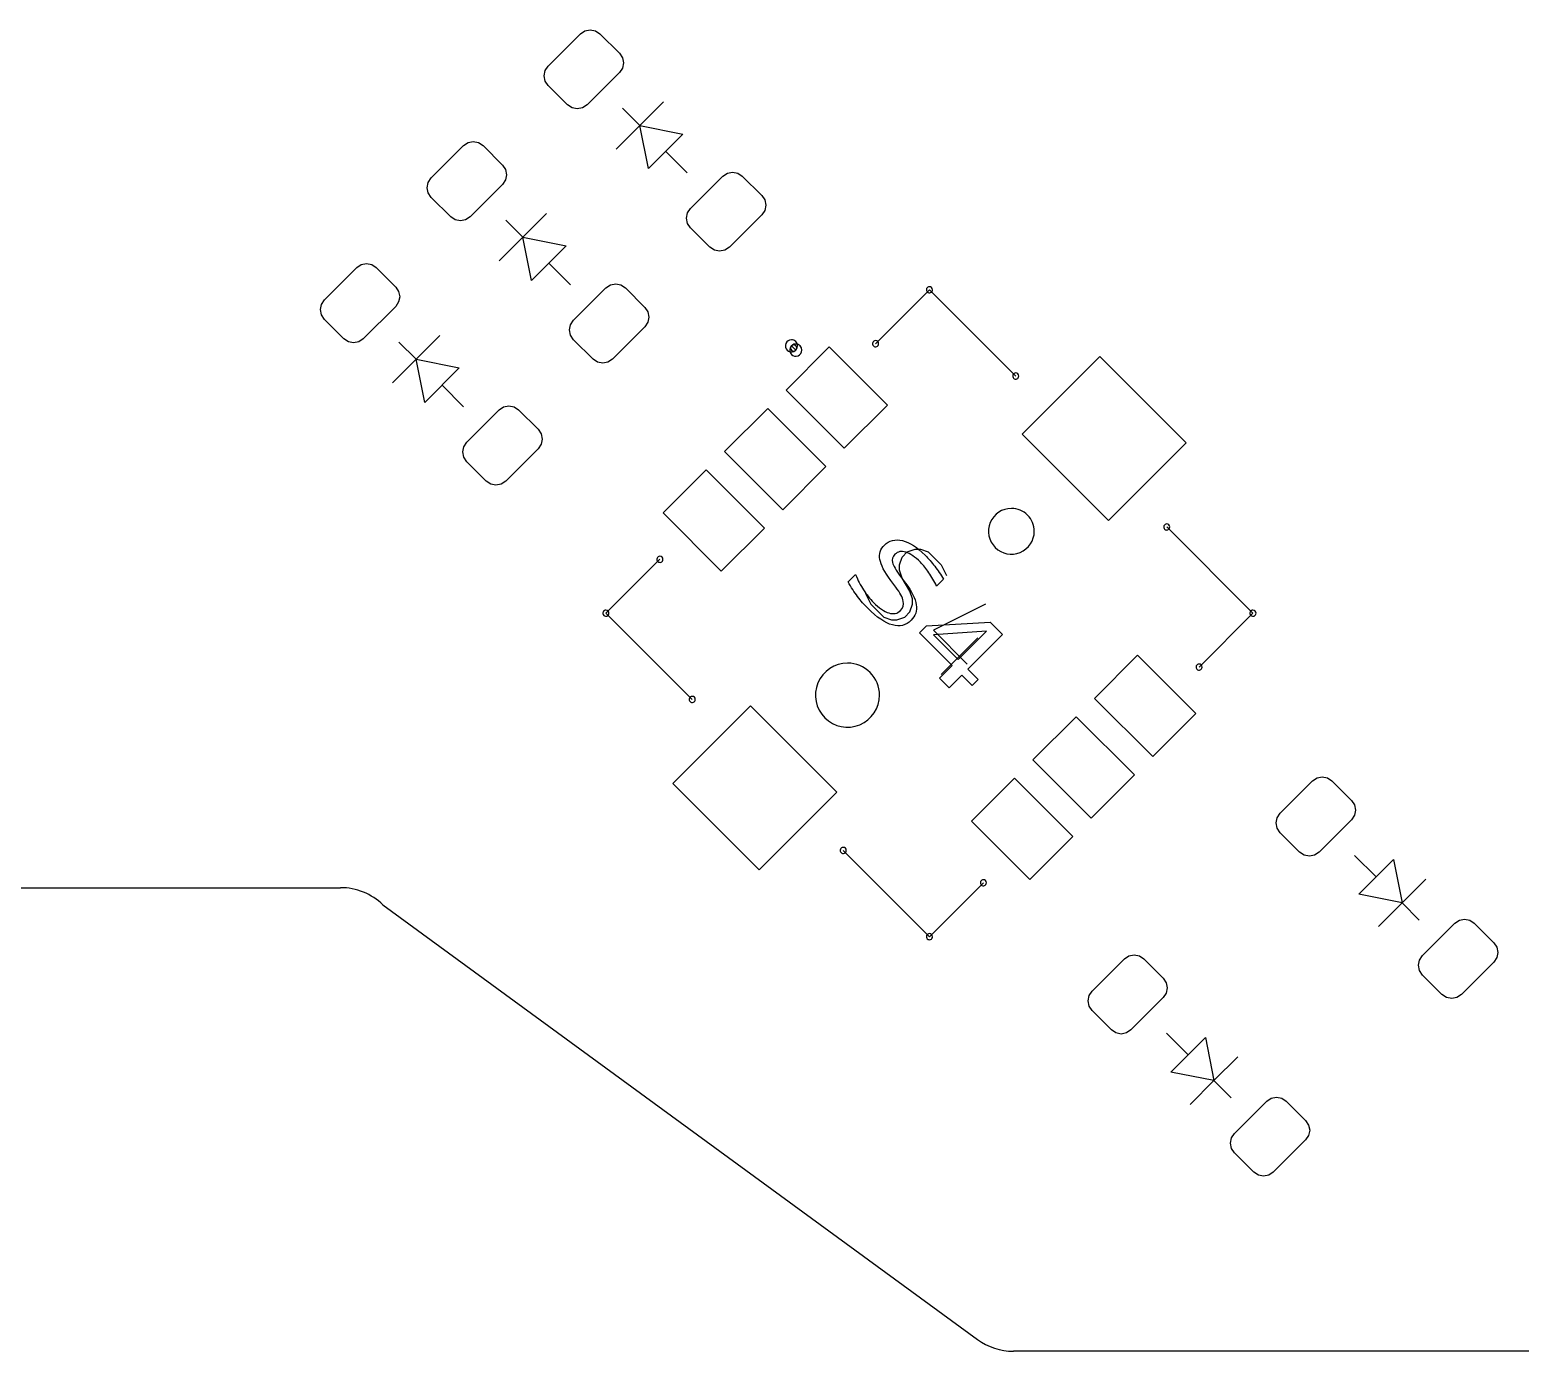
# Model space of a CAD drawing. Header units: millimetres. Extents: x 10 to 287, y 10 to 200.
# Drawn here: x 92 to 116.43, y 109.81 to 131.47 of the extents above; entities that cross this region are included whole.
import ezdxf

# ---------------------------------------------------------------- set-up
doc = ezdxf.new("R2010")
doc.units = ezdxf.units.MM
doc.layers.get('0').update_dxf_attribs({"linetype": 'CONTINUOUS'})

msp = doc.modelspace()

# ---------------------------------------------------------------- linework, layer by layer
at = {"color": 7}
for points in [[(101.0302, 131.4073), (101.1032, 131.4561), (101.1893, 131.4732), (101.2754, 131.4561), (101.3484, 131.4073), (101.6666, 131.0891), (101.7154, 131.0161), (101.7325, 130.93), (101.7154, 130.8439), (101.6666, 130.7709), (101.1363, 130.2406), (101.0633, 130.1918), (100.9772, 130.1747), (100.8911, 130.1918), (100.8181, 130.2406), (100.4999, 130.5588), (100.4511, 130.6318), (100.434, 130.7179), (100.4511, 130.804), (100.4999, 130.877)], [(101.0302, 131.4073), (101.1032, 131.4561), (101.1893, 131.4732), (101.2754, 131.4561), (101.3484, 131.4073), (101.6666, 131.0891), (101.7154, 131.0161), (101.7325, 130.93), (101.7154, 130.8439), (101.6666, 130.7709), (101.1363, 130.2406), (101.0633, 130.1918), (100.9772, 130.1747), (100.8911, 130.1918), (100.8181, 130.2406), (100.4999, 130.5588), (100.4511, 130.6318), (100.434, 130.7179), (100.4511, 130.804), (100.4999, 130.877)], [(101.0302, 131.4073), (101.1032, 131.4561), (101.1893, 131.4732), (101.2754, 131.4561), (101.3484, 131.4073), (101.6666, 131.0891), (101.7154, 131.0161), (101.7325, 130.93), (101.7154, 130.8439), (101.6666, 130.7709), (101.1363, 130.2406), (101.0633, 130.1918), (100.9772, 130.1747), (100.8911, 130.1918), (100.8181, 130.2406), (100.4999, 130.5588), (100.4511, 130.6318), (100.434, 130.7179), (100.4511, 130.804), (100.4999, 130.877)], [(99.1135, 129.574), (99.1865, 129.6228), (99.2726, 129.6399), (99.3587, 129.6228), (99.4317, 129.574), (99.7499, 129.2558), (99.7987, 129.1828), (99.8158, 129.0967), (99.7987, 129.0106), (99.7499, 128.9376), (99.2196, 128.4073), (99.1466, 128.3585), (99.0605, 128.3414), (98.9744, 128.3585), (98.9014, 128.4073), (98.5832, 128.7255), (98.5344, 128.7985), (98.5173, 128.8846), (98.5344, 128.9707), (98.5832, 129.0437)], [(99.1135, 129.574), (99.1865, 129.6228), (99.2726, 129.6399), (99.3587, 129.6228), (99.4317, 129.574), (99.7499, 129.2558), (99.7987, 129.1828), (99.8158, 129.0967), (99.7987, 129.0106), (99.7499, 128.9376), (99.2196, 128.4073), (99.1466, 128.3585), (99.0605, 128.3414), (98.9744, 128.3585), (98.9014, 128.4073), (98.5832, 128.7255), (98.5344, 128.7985), (98.5173, 128.8846), (98.5344, 128.9707), (98.5832, 129.0437)], [(99.1135, 129.574), (99.1865, 129.6228), (99.2726, 129.6399), (99.3587, 129.6228), (99.4317, 129.574), (99.7499, 129.2558), (99.7987, 129.1828), (99.8158, 129.0967), (99.7987, 129.0106), (99.7499, 128.9376), (99.2196, 128.4073), (99.1466, 128.3585), (99.0605, 128.3414), (98.9744, 128.3585), (98.9014, 128.4073), (98.5832, 128.7255), (98.5344, 128.7985), (98.5173, 128.8846), (98.5344, 128.9707), (98.5832, 129.0437)], [(103.3637, 129.0738), (103.4367, 129.1226), (103.5228, 129.1397), (103.6089, 129.1226), (103.6819, 129.0738), (104.0001, 128.7556), (104.0489, 128.6826), (104.066, 128.5965), (104.0489, 128.5104), (104.0001, 128.4374), (103.4698, 127.9071), (103.3968, 127.8583), (103.3107, 127.8412), (103.2246, 127.8583), (103.1516, 127.9071), (102.8334, 128.2253), (102.7846, 128.2983), (102.7675, 128.3844), (102.7846, 128.4705), (102.8334, 128.5435)], [(103.3637, 129.0738), (103.4367, 129.1226), (103.5228, 129.1397), (103.6089, 129.1226), (103.6819, 129.0738), (104.0001, 128.7556), (104.0489, 128.6826), (104.066, 128.5965), (104.0489, 128.5104), (104.0001, 128.4374), (103.4698, 127.9071), (103.3968, 127.8583), (103.3107, 127.8412), (103.2246, 127.8583), (103.1516, 127.9071), (102.8334, 128.2253), (102.7846, 128.2983), (102.7675, 128.3844), (102.7846, 128.4705), (102.8334, 128.5435)], [(103.3637, 129.0738), (103.4367, 129.1226), (103.5228, 129.1397), (103.6089, 129.1226), (103.6819, 129.0738), (104.0001, 128.7556), (104.0489, 128.6826), (104.066, 128.5965), (104.0489, 128.5104), (104.0001, 128.4374), (103.4698, 127.9071), (103.3968, 127.8583), (103.3107, 127.8412), (103.2246, 127.8583), (103.1516, 127.9071), (102.8334, 128.2253), (102.7846, 128.2983), (102.7675, 128.3844), (102.7846, 128.4705), (102.8334, 128.5435)], [(97.3635, 127.574), (97.4365, 127.6228), (97.5226, 127.6399), (97.6087, 127.6228), (97.6817, 127.574), (97.9999, 127.2558), (98.0487, 127.1828), (98.0658, 127.0967), (98.0487, 127.0106), (97.9999, 126.9376), (97.4696, 126.4073), (97.3966, 126.3585), (97.3105, 126.3414), (97.2244, 126.3585), (97.1514, 126.4073), (96.8332, 126.7255), (96.7844, 126.7985), (96.7673, 126.8846), (96.7844, 126.9707), (96.8332, 127.0437)], [(97.3635, 127.574), (97.4365, 127.6228), (97.5226, 127.6399), (97.6087, 127.6228), (97.6817, 127.574), (97.9999, 127.2558), (98.0487, 127.1828), (98.0658, 127.0967), (98.0487, 127.0106), (97.9999, 126.9376), (97.4696, 126.4073), (97.3966, 126.3585), (97.3105, 126.3414), (97.2244, 126.3585), (97.1514, 126.4073), (96.8332, 126.7255), (96.7844, 126.7985), (96.7673, 126.8846), (96.7844, 126.9707), (96.8332, 127.0437)], [(97.3635, 127.574), (97.4365, 127.6228), (97.5226, 127.6399), (97.6087, 127.6228), (97.6817, 127.574), (97.9999, 127.2558), (98.0487, 127.1828), (98.0658, 127.0967), (98.0487, 127.0106), (97.9999, 126.9376), (97.4696, 126.4073), (97.3966, 126.3585), (97.3105, 126.3414), (97.2244, 126.3585), (97.1514, 126.4073), (96.8332, 126.7255), (96.7844, 126.7985), (96.7673, 126.8846), (96.7844, 126.9707), (96.8332, 127.0437)], [(101.447, 127.2406), (101.52, 127.2893), (101.6061, 127.3065), (101.6922, 127.2893), (101.7652, 127.2406), (102.0834, 126.9224), (102.1321, 126.8494), (102.1493, 126.7633), (102.1321, 126.6772), (102.0834, 126.6042), (101.553, 126.0738), (101.48, 126.0251), (101.3939, 126.0079), (101.3078, 126.0251), (101.2348, 126.0738), (100.9166, 126.392), (100.8679, 126.465), (100.8507, 126.5511), (100.8679, 126.6372), (100.9166, 126.7102)], [(101.447, 127.2406), (101.52, 127.2893), (101.6061, 127.3065), (101.6922, 127.2893), (101.7652, 127.2406), (102.0834, 126.9224), (102.1321, 126.8494), (102.1493, 126.7633), (102.1321, 126.6772), (102.0834, 126.6042), (101.553, 126.0738), (101.48, 126.0251), (101.3939, 126.0079), (101.3078, 126.0251), (101.2348, 126.0738), (100.9166, 126.392), (100.8679, 126.465), (100.8507, 126.5511), (100.8679, 126.6372), (100.9166, 126.7102)], [(101.447, 127.2406), (101.52, 127.2893), (101.6061, 127.3065), (101.6922, 127.2893), (101.7652, 127.2406), (102.0834, 126.9224), (102.1321, 126.8494), (102.1493, 126.7633), (102.1321, 126.6772), (102.0834, 126.6042), (101.553, 126.0738), (101.48, 126.0251), (101.3939, 126.0079), (101.3078, 126.0251), (101.2348, 126.0738), (100.9166, 126.392), (100.8679, 126.465), (100.8507, 126.5511), (100.8679, 126.6372), (100.9166, 126.7102)], [(105.8661, 126.3266), (106.75, 127.2105)], [(106.75, 127.2605), (106.75, 127.2605)], [(104.4873, 126.3913)], [(104.558, 126.3206)], [(105.8661, 126.3766)], [(105.3535, 124.6119), (104.3989, 125.5665), (105.106, 126.2736), (106.0606, 125.319)], [(105.3535, 124.6119), (104.3989, 125.5665), (105.106, 126.2736), (106.0606, 125.319)], [(105.3535, 124.6119), (104.3989, 125.5665), (105.106, 126.2736), (106.0606, 125.319)], [(109.6845, 123.4275), (108.2703, 124.8417), (109.5431, 126.1145), (110.9573, 124.7003)], [(109.6845, 123.4275), (108.2703, 124.8417), (109.5431, 126.1145), (110.9573, 124.7003)], [(109.6845, 123.4275), (108.2703, 124.8417), (109.5431, 126.1145), (110.9573, 124.7003)], [(108.1642, 125.8463)], [(99.697, 125.2406), (99.77, 125.2893), (99.8561, 125.3065), (99.9422, 125.2893), (100.0152, 125.2406), (100.3334, 124.9224), (100.3821, 124.8494), (100.3993, 124.7633), (100.3821, 124.6772), (100.3334, 124.6042), (99.803, 124.0738), (99.73, 124.0251), (99.6439, 124.0079), (99.5578, 124.0251), (99.4848, 124.0738), (99.1666, 124.392), (99.1179, 124.465), (99.1007, 124.5511), (99.1179, 124.6372), (99.1666, 124.7102)], [(99.697, 125.2406), (99.77, 125.2893), (99.8561, 125.3065), (99.9422, 125.2893), (100.0152, 125.2406), (100.3334, 124.9224), (100.3821, 124.8494), (100.3993, 124.7633), (100.3821, 124.6772), (100.3334, 124.6042), (99.803, 124.0738), (99.73, 124.0251), (99.6439, 124.0079), (99.5578, 124.0251), (99.4848, 124.0738), (99.1666, 124.392), (99.1179, 124.465), (99.1007, 124.5511), (99.1179, 124.6372), (99.1666, 124.7102)], [(99.697, 125.2406), (99.77, 125.2893), (99.8561, 125.3065), (99.9422, 125.2893), (100.0152, 125.2406), (100.3334, 124.9224), (100.3821, 124.8494), (100.3993, 124.7633), (100.3821, 124.6772), (100.3334, 124.6042), (99.803, 124.0738), (99.73, 124.0251), (99.6439, 124.0079), (99.5578, 124.0251), (99.4848, 124.0738), (99.1666, 124.392), (99.1179, 124.465), (99.1007, 124.5511), (99.1179, 124.6372), (99.1666, 124.7102)], [(104.3458, 123.6043), (103.3912, 124.5589), (104.0983, 125.266), (105.0529, 124.3114)], [(104.3458, 123.6043), (103.3912, 124.5589), (104.0983, 125.266), (105.0529, 124.3114)], [(104.3458, 123.6043), (103.3912, 124.5589), (104.0983, 125.266), (105.0529, 124.3114)], [(103.3382, 122.5966), (102.3836, 123.5512), (103.0907, 124.2583), (104.0453, 123.3037)], [(103.3382, 122.5966), (102.3836, 123.5512), (103.0907, 124.2583), (104.0453, 123.3037)], [(103.3382, 122.5966), (102.3836, 123.5512), (103.0907, 124.2583), (104.0453, 123.3037)], [(108.0935, 123.6257)], [(108.0935, 123.6257)], [(108.0935, 123.6257)], [(108.0935, 123.6257)], [(108.0935, 123.6257)], [(108.0935, 123.6257)], [(110.6391, 123.3714)], [(102.3306, 122.8411)], [(106.981783, 122.465862)], [(101.4467, 121.9572), (101.4467, 121.9572)], [(112.0533, 121.9572), (112.0533, 121.9572)], [(107.745986, 121.758972), (107.947943, 121.557015), (107.379087, 120.988159), (107.548453, 120.818793), (107.450234, 120.720573), (107.280867, 120.889939), (107.075074, 120.684146), (106.915253, 120.843966), (107.121047, 121.04976), (106.585138, 121.585669), (106.699143, 121.699674)], [(107.685233, 121.613931), (106.813762, 121.553484), (107.219274, 121.147972)], [(110.4093, 119.5561), (109.4547, 120.5107), (110.1618, 121.2178), (111.1164, 120.2632)], [(110.4093, 119.5561), (109.4547, 120.5107), (110.1618, 121.2178), (111.1164, 120.2632)], [(110.4093, 119.5561), (109.4547, 120.5107), (110.1618, 121.2178), (111.1164, 120.2632)], [(105.4065, 121.0887)], [(105.4065, 121.0887)], [(105.4065, 121.0887)], [(105.4065, 121.0887)], [(105.4065, 121.0887)], [(105.4065, 121.0887)], [(111.1694, 121.0733)], [(102.8609, 120.543)], [(103.9569, 117.6999), (102.5427, 119.1141), (103.8155, 120.3869), (105.2297, 118.9727)], [(103.9569, 117.6999), (102.5427, 119.1141), (103.8155, 120.3869), (105.2297, 118.9727)], [(103.9569, 117.6999), (102.5427, 119.1141), (103.8155, 120.3869), (105.2297, 118.9727)], [(109.4017, 118.5484), (108.4471, 119.503), (109.1542, 120.2101), (110.1088, 119.2555)], [(109.4017, 118.5484), (108.4471, 119.503), (109.1542, 120.2101), (110.1088, 119.2555)], [(109.4017, 118.5484), (108.4471, 119.503), (109.1542, 120.2101), (110.1088, 119.2555)], [(108.394, 117.5408), (107.4394, 118.4954), (108.1465, 119.2025), (109.1011, 118.2479)], [(108.394, 117.5408), (107.4394, 118.4954), (108.1465, 119.2025), (109.1011, 118.2479)], [(108.394, 117.5408), (107.4394, 118.4954), (108.1465, 119.2025), (109.1011, 118.2479)], [(113.1363, 117.9906), (113.0633, 117.9418), (112.9772, 117.9247), (112.8911, 117.9418), (112.8181, 117.9906), (112.4999, 118.3088), (112.4511, 118.3818), (112.434, 118.4679), (112.4511, 118.554), (112.4999, 118.627), (113.0302, 119.1573), (113.1032, 119.2061), (113.1893, 119.2232), (113.2754, 119.2061), (113.3484, 119.1573), (113.6666, 118.8391), (113.7154, 118.7661), (113.7325, 118.68), (113.7154, 118.5939), (113.6666, 118.5209)], [(113.1363, 117.9906), (113.0633, 117.9418), (112.9772, 117.9247), (112.8911, 117.9418), (112.8181, 117.9906), (112.4999, 118.3088), (112.4511, 118.3818), (112.434, 118.4679), (112.4511, 118.554), (112.4999, 118.627), (113.0302, 119.1573), (113.1032, 119.2061), (113.1893, 119.2232), (113.2754, 119.2061), (113.3484, 119.1573), (113.6666, 118.8391), (113.7154, 118.7661), (113.7325, 118.68), (113.7154, 118.5939), (113.6666, 118.5209)], [(113.1363, 117.9906), (113.0633, 117.9418), (112.9772, 117.9247), (112.8911, 117.9418), (112.8181, 117.9906), (112.4999, 118.3088), (112.4511, 118.3818), (112.434, 118.4679), (112.4511, 118.554), (112.4999, 118.627), (113.0302, 119.1573), (113.1032, 119.2061), (113.1893, 119.2232), (113.2754, 119.2061), (113.3484, 119.1573), (113.6666, 118.8391), (113.7154, 118.7661), (113.7325, 118.68), (113.7154, 118.5939), (113.6666, 118.5209)], [(105.3358, 118.0681)], [(107.6339, 117.5378)], [(106.75, 116.6039), (107.6339, 117.4878)], [(115.4698, 115.6571), (115.3968, 115.6083), (115.3107, 115.5912), (115.2246, 115.6083), (115.1516, 115.6571), (114.8334, 115.9753), (114.7846, 116.0483), (114.7675, 116.1344), (114.7846, 116.2205), (114.8334, 116.2935), (115.3637, 116.8238), (115.4367, 116.8726), (115.5228, 116.8897), (115.6089, 116.8726), (115.6819, 116.8238), (116.0001, 116.5056), (116.0489, 116.4326), (116.066, 116.3465), (116.0489, 116.2604), (116.0001, 116.1874)], [(115.4698, 115.6571), (115.3968, 115.6083), (115.3107, 115.5912), (115.2246, 115.6083), (115.1516, 115.6571), (114.8334, 115.9753), (114.7846, 116.0483), (114.7675, 116.1344), (114.7846, 116.2205), (114.8334, 116.2935), (115.3637, 116.8238), (115.4367, 116.8726), (115.5228, 116.8897), (115.6089, 116.8726), (115.6819, 116.8238), (116.0001, 116.5056), (116.0489, 116.4326), (116.066, 116.3465), (116.0489, 116.2604), (116.0001, 116.1874)], [(115.4698, 115.6571), (115.3968, 115.6083), (115.3107, 115.5912), (115.2246, 115.6083), (115.1516, 115.6571), (114.8334, 115.9753), (114.7846, 116.0483), (114.7675, 116.1344), (114.7846, 116.2205), (114.8334, 116.2935), (115.3637, 116.8238), (115.4367, 116.8726), (115.5228, 116.8897), (115.6089, 116.8726), (115.6819, 116.8238), (116.0001, 116.5056), (116.0489, 116.4326), (116.066, 116.3465), (116.0489, 116.2604), (116.0001, 116.1874)], [(106.75, 116.6539), (106.75, 116.6539)], [(110.053, 115.0738), (109.98, 115.0251), (109.8939, 115.0079), (109.8078, 115.0251), (109.7348, 115.0738), (109.4166, 115.392), (109.3679, 115.465), (109.3507, 115.5511), (109.3679, 115.6372), (109.4166, 115.7102), (109.947, 116.2406), (110.02, 116.2893), (110.1061, 116.3065), (110.1922, 116.2893), (110.2652, 116.2406), (110.5834, 115.9224), (110.6321, 115.8494), (110.6493, 115.7633), (110.6321, 115.6772), (110.5834, 115.6042)], [(110.053, 115.0738), (109.98, 115.0251), (109.8939, 115.0079), (109.8078, 115.0251), (109.7348, 115.0738), (109.4166, 115.392), (109.3679, 115.465), (109.3507, 115.5511), (109.3679, 115.6372), (109.4166, 115.7102), (109.947, 116.2406), (110.02, 116.2893), (110.1061, 116.3065), (110.1922, 116.2893), (110.2652, 116.2406), (110.5834, 115.9224), (110.6321, 115.8494), (110.6493, 115.7633), (110.6321, 115.6772), (110.5834, 115.6042)], [(110.053, 115.0738), (109.98, 115.0251), (109.8939, 115.0079), (109.8078, 115.0251), (109.7348, 115.0738), (109.4166, 115.392), (109.3679, 115.465), (109.3507, 115.5511), (109.3679, 115.6372), (109.4166, 115.7102), (109.947, 116.2406), (110.02, 116.2893), (110.1061, 116.3065), (110.1922, 116.2893), (110.2652, 116.2406), (110.5834, 115.9224), (110.6321, 115.8494), (110.6493, 115.7633), (110.6321, 115.6772), (110.5834, 115.6042)], [(112.3865, 112.7404), (112.3135, 112.6916), (112.2274, 112.6745), (112.1413, 112.6916), (112.0683, 112.7404), (111.7501, 113.0586), (111.7013, 113.1316), (111.6842, 113.2177), (111.7013, 113.3038), (111.7501, 113.3768), (112.2804, 113.9071), (112.3534, 113.9559), (112.4395, 113.973), (112.5256, 113.9559), (112.5986, 113.9071), (112.9168, 113.5889), (112.9656, 113.5159), (112.9827, 113.4298), (112.9656, 113.3437), (112.9168, 113.2707)], [(112.3865, 112.7404), (112.3135, 112.6916), (112.2274, 112.6745), (112.1413, 112.6916), (112.0683, 112.7404), (111.7501, 113.0586), (111.7013, 113.1316), (111.6842, 113.2177), (111.7013, 113.3038), (111.7501, 113.3768), (112.2804, 113.9071), (112.3534, 113.9559), (112.4395, 113.973), (112.5256, 113.9559), (112.5986, 113.9071), (112.9168, 113.5889), (112.9656, 113.5159), (112.9827, 113.4298), (112.9656, 113.3437), (112.9168, 113.2707)], [(112.3865, 112.7404), (112.3135, 112.6916), (112.2274, 112.6745), (112.1413, 112.6916), (112.0683, 112.7404), (111.7501, 113.0586), (111.7013, 113.1316), (111.6842, 113.2177), (111.7013, 113.3038), (111.7501, 113.3768), (112.2804, 113.9071), (112.3534, 113.9559), (112.4395, 113.973), (112.5256, 113.9559), (112.5986, 113.9071), (112.9168, 113.5889), (112.9656, 113.5159), (112.9827, 113.4298), (112.9656, 113.3437), (112.9168, 113.2707)]]:
    msp.add_lwpolyline(points, close=True, dxfattribs=at)
for points in [[(102.0025, 129.9047), (102.3914, 130.2936)], [(101.7197, 130.1875), (102.0025, 129.9047), (101.6136, 129.5158)], [(102.0025, 129.9047), (102.7096, 129.7633)], [(102.1439, 129.1976), (102.0025, 129.9047)], [(102.7096, 129.7633), (102.1439, 129.1976)], [(102.4268, 129.4804), (102.7803, 129.1269)], [(99.8029, 128.3543), (100.0858, 128.0714), (99.6969, 127.6825)], [(100.0858, 128.0714), (100.4747, 128.4603)], [(100.0858, 128.0714), (100.7929, 127.93)], [(100.2272, 127.3643), (100.0858, 128.0714)], [(100.7929, 127.93), (100.2272, 127.3643)], [(100.5101, 127.6471), (100.8636, 127.2936)], [(106.75, 127.2105), (108.1642, 125.7963)], [(108.1642, 125.7963), (106.75, 127.2105)], [(98.0529, 126.3543), (98.3358, 126.0714), (97.9469, 125.6825)], [(98.3358, 126.0714), (98.7247, 126.4603)], [(98.3358, 126.0714), (99.0429, 125.93)], [(98.4772, 125.3643), (98.3358, 126.0714)], [(104.4873, 126.2913), (104.558, 126.2206)], [(99.0429, 125.93), (98.4772, 125.3643)], [(98.7601, 125.6471), (99.1136, 125.2936)], [(110.6391, 123.3214), (112.0533, 121.9072)], [(111.1694, 121.0233), (112.0533, 121.9072), (110.6391, 123.3214)], [(105.7024, 122.2281), (105.788, 122.057), (106.0018, 121.8432), (106.1301, 121.8004), (106.2156, 121.8004), (106.3439, 121.8432), (106.4294, 121.9287), (106.4722, 122.057), (106.4722, 122.1425), (106.4294, 122.2708), (106.3011, 122.4846), (106.2584, 122.6129), (106.2584, 122.6985), (106.3011, 122.8268), (106.3867, 122.9123), (106.5149, 122.955), (106.6005, 122.955), (106.7288, 122.9123), (106.9426, 122.6985), (107.0281, 122.5274)], [(101.4467, 121.9072), (102.3306, 122.7911)], [(102.3306, 122.7911), (101.4467, 121.9072)], [(105.416844, 122.419549), (105.538449, 122.541154)], [(106.198598, 122.334672), (106.114827, 122.446501)], [(106.275412, 122.511613), (106.357797, 122.399996)], [(106.981855, 122.465807), (106.866681, 122.350633)], [(107.6696, 122.057), (106.8143, 121.6294), (107.3702, 121.0735)], [(101.4467, 121.9072), (102.8609, 120.493)], [(102.8609, 120.493), (101.4467, 121.9072)], [(112.0533, 121.9072), (111.1694, 121.0233)], [(107.5413, 121.5011), (106.9426, 120.9024)], [(105.3358, 118.0181), (106.75, 116.6039)], [(106.75, 116.6039), (105.3358, 118.0181)], [(114.0732, 117.584), (113.7197, 117.9375)], [(113.7904, 117.3011), (114.3561, 117.8668)], [(114.3561, 117.8668), (114.4975, 117.1597), (113.7904, 117.3011)], [(114.4975, 117.1597), (114.8864, 117.5486)], [(68.4342, 117.4072), (97.0946, 117.4072)], [(97.791, 117.1248), (107.5364, 109.9999)], [(114.4975, 117.1597), (114.1086, 116.7708)], [(114.7803, 116.8769), (114.4975, 117.1597)], [(110.9899, 114.6673), (110.6364, 115.0208)], [(110.7071, 114.3844), (111.2728, 114.9501)], [(111.2728, 114.9501), (111.4142, 114.243), (110.7071, 114.3844)], [(111.4142, 114.243), (111.8031, 114.6319)], [(111.4142, 114.243), (111.0253, 113.8541)], [(111.6971, 113.9601), (111.4142, 114.243)], [(144.5, 109.8072), (108.1266, 109.8072)]]:
    msp.add_lwpolyline(points, dxfattribs=at)
for points in [[(106.703806, 127.229634), (106.696067, 127.21095), (106.700345, 127.189445), (106.714645, 127.175145)], [(106.703806, 127.229634), (106.696067, 127.21095), (106.700345, 127.189445), (106.714645, 127.175145)], [(106.75, 127.2605), (106.729777, 127.2605), (106.711545, 127.248318), (106.703806, 127.229634)], [(106.75, 127.2605), (106.729777, 127.2605), (106.711545, 127.248318), (106.703806, 127.229634)], [(106.714645, 127.175145), (106.728945, 127.160845), (106.75045, 127.156567), (106.769134, 127.164306)], [(106.714645, 127.175145), (106.728945, 127.160845), (106.75045, 127.156567), (106.769134, 127.164306)], [(106.785355, 127.245855), (106.775979, 127.255232), (106.763261, 127.2605), (106.75, 127.2605)], [(106.785355, 127.245855), (106.775979, 127.255232), (106.763261, 127.2605), (106.75, 127.2605)], [(106.769134, 127.164306), (106.787818, 127.172045), (106.8, 127.190277), (106.8, 127.2105)], [(106.769134, 127.164306), (106.787818, 127.172045), (106.8, 127.190277), (106.8, 127.2105)], [(106.8, 127.2105), (106.8, 127.223761), (106.794732, 127.236479), (106.785355, 127.245855)], [(106.8, 127.2105), (106.8, 127.223761), (106.794732, 127.236479), (106.785355, 127.245855)], [(104.394912, 126.329568), (104.379434, 126.292201), (104.38799, 126.249189), (104.416589, 126.220589)], [(104.4873, 126.3913), (104.446854, 126.3913), (104.41039, 126.366936), (104.394912, 126.329568)], [(104.558, 126.3206), (104.517554, 126.3206), (104.48109, 126.296236), (104.465612, 126.258868)], [(104.558011, 126.362011), (104.539257, 126.380764), (104.513822, 126.3913), (104.4873, 126.3913)], [(104.658, 126.2206), (104.658, 126.275828), (104.613228, 126.3206), (104.558, 126.3206)], [(104.5873, 126.2913), (104.5873, 126.317822), (104.576764, 126.343257), (104.558011, 126.362011)], [(105.819906, 126.345734), (105.812167, 126.32705), (105.816445, 126.305545), (105.830745, 126.291245)], [(105.8661, 126.3766), (105.845877, 126.3766), (105.827645, 126.364418), (105.819906, 126.345734)], [(105.901455, 126.361955), (105.892079, 126.371332), (105.879361, 126.3766), (105.8661, 126.3766)], [(105.885234, 126.280406), (105.903918, 126.288145), (105.9161, 126.306377), (105.9161, 126.3266)], [(105.9161, 126.3266), (105.9161, 126.339861), (105.910832, 126.352579), (105.901455, 126.361955)], [(104.416589, 126.220589), (104.445189, 126.19199), (104.488201, 126.183434), (104.525568, 126.198912)], [(104.465612, 126.258868), (104.450134, 126.221501), (104.45869, 126.178489), (104.487289, 126.149889)], [(104.4873, 126.2913), (104.468351, 126.271681), (104.468622, 126.240496), (104.487909, 126.221209)], [(104.487289, 126.149889), (104.515889, 126.12129), (104.558901, 126.112734), (104.596268, 126.128212)], [(104.535925, 126.304935), (104.518444, 126.309511), (104.499854, 126.304298), (104.4873, 126.2913)], [(104.487909, 126.221209), (104.507196, 126.201922), (104.538381, 126.201651), (104.558, 126.2206)], [(104.525568, 126.198912), (104.562936, 126.21439), (104.5873, 126.250854), (104.5873, 126.2913)], [(104.571635, 126.269225), (104.567059, 126.286707), (104.553407, 126.300359), (104.535925, 126.304935)], [(104.558, 126.2206), (104.570998, 126.233154), (104.576211, 126.251744), (104.571635, 126.269225)], [(104.596268, 126.128212), (104.633636, 126.14369), (104.658, 126.180154), (104.658, 126.2206)], [(105.830745, 126.291245), (105.845045, 126.276945), (105.86655, 126.272667), (105.885234, 126.280406)], [(108.1642, 125.8463), (108.143977, 125.8463), (108.125745, 125.834118), (108.118006, 125.815434)], [(108.199555, 125.831655), (108.190179, 125.841032), (108.177461, 125.8463), (108.1642, 125.8463)], [(108.2142, 125.7963), (108.2142, 125.809561), (108.208932, 125.822279), (108.199555, 125.831655)], [(108.118006, 125.815434), (108.110267, 125.79675), (108.114545, 125.775245), (108.128845, 125.760945)], [(108.128845, 125.760945), (108.143145, 125.746645), (108.16465, 125.742367), (108.183334, 125.750106)], [(108.183334, 125.750106), (108.202018, 125.757845), (108.2142, 125.776077), (108.2142, 125.7963)], [(108.0935, 123.6257), (107.941827, 123.6257), (107.805088, 123.534334), (107.747045, 123.394206)], [(108.0935, 123.6257), (107.941827, 123.6257), (107.805088, 123.534334), (107.747045, 123.394206)], [(108.0935, 123.6257), (107.941827, 123.6257), (107.805088, 123.534334), (107.747045, 123.394206)], [(108.0935, 123.6257), (107.941827, 123.6257), (107.805088, 123.534334), (107.747045, 123.394206)], [(108.0935, 123.6257), (107.941827, 123.6257), (107.805088, 123.534334), (107.747045, 123.394206)], [(108.0935, 123.6257), (107.941827, 123.6257), (107.805088, 123.534334), (107.747045, 123.394206)], [(108.358665, 123.515865), (108.288339, 123.586191), (108.192956, 123.6257), (108.0935, 123.6257)], [(108.358665, 123.515865), (108.288339, 123.586191), (108.192956, 123.6257), (108.0935, 123.6257)], [(108.358665, 123.515865), (108.288339, 123.586191), (108.192956, 123.6257), (108.0935, 123.6257)], [(108.358665, 123.515865), (108.288339, 123.586191), (108.192956, 123.6257), (108.0935, 123.6257)], [(108.358665, 123.515865), (108.288339, 123.586191), (108.192956, 123.6257), (108.0935, 123.6257)], [(108.358665, 123.515865), (108.288339, 123.586191), (108.192956, 123.6257), (108.0935, 123.6257)], [(107.747045, 123.394206), (107.689002, 123.254078), (107.721086, 123.092784), (107.828335, 122.985535)], [(107.747045, 123.394206), (107.689002, 123.254078), (107.721086, 123.092784), (107.828335, 122.985535)], [(107.747045, 123.394206), (107.689002, 123.254078), (107.721086, 123.092784), (107.828335, 122.985535)], [(107.747045, 123.394206), (107.689002, 123.254078), (107.721086, 123.092784), (107.828335, 122.985535)], [(107.747045, 123.394206), (107.689002, 123.254078), (107.721086, 123.092784), (107.828335, 122.985535)], [(107.747045, 123.394206), (107.689002, 123.254078), (107.721086, 123.092784), (107.828335, 122.985535)], [(108.4685, 123.2507), (108.4685, 123.350156), (108.428991, 123.445539), (108.358665, 123.515865)], [(108.4685, 123.2507), (108.4685, 123.350156), (108.428991, 123.445539), (108.358665, 123.515865)], [(108.4685, 123.2507), (108.4685, 123.350156), (108.428991, 123.445539), (108.358665, 123.515865)], [(108.4685, 123.2507), (108.4685, 123.350156), (108.428991, 123.445539), (108.358665, 123.515865)], [(108.4685, 123.2507), (108.4685, 123.350156), (108.428991, 123.445539), (108.358665, 123.515865)], [(108.4685, 123.2507), (108.4685, 123.350156), (108.428991, 123.445539), (108.358665, 123.515865)], [(108.237006, 122.904245), (108.377134, 122.962288), (108.4685, 123.099027), (108.4685, 123.2507)], [(108.237006, 122.904245), (108.377134, 122.962288), (108.4685, 123.099027), (108.4685, 123.2507)], [(108.237006, 122.904245), (108.377134, 122.962288), (108.4685, 123.099027), (108.4685, 123.2507)], [(108.237006, 122.904245), (108.377134, 122.962288), (108.4685, 123.099027), (108.4685, 123.2507)], [(108.237006, 122.904245), (108.377134, 122.962288), (108.4685, 123.099027), (108.4685, 123.2507)], [(108.237006, 122.904245), (108.377134, 122.962288), (108.4685, 123.099027), (108.4685, 123.2507)], [(110.592906, 123.340534), (110.585167, 123.32185), (110.589445, 123.300345), (110.603745, 123.286045)], [(110.6391, 123.3714), (110.618877, 123.3714), (110.600645, 123.359218), (110.592906, 123.340534)], [(110.603745, 123.286045), (110.618045, 123.271745), (110.63955, 123.267467), (110.658234, 123.275206)], [(110.674455, 123.356755), (110.665079, 123.366132), (110.652361, 123.3714), (110.6391, 123.3714)], [(110.658234, 123.275206), (110.676918, 123.282945), (110.6891, 123.301177), (110.6891, 123.3214)], [(110.6891, 123.3214), (110.6891, 123.334661), (110.683832, 123.347379), (110.674455, 123.356755)], [(105.937258, 122.788939), (105.921131, 122.879896), (105.946393, 122.9587), (106.013043, 123.025351)], [(106.013043, 123.025351), (106.090216, 123.102523), (106.187862, 123.126484), (106.30598, 123.097231)], [(106.361057, 122.90888), (106.288932, 122.931111), (106.229875, 122.919232), (106.183885, 122.873242)], [(106.30598, 123.097231), (106.424623, 123.067457), (106.54888, 122.987634), (106.678752, 122.857762)], [(106.601226, 122.743537), (106.513761, 122.831001), (106.433705, 122.886116), (106.361057, 122.90888)], [(107.828335, 122.985535), (107.935584, 122.878286), (108.096878, 122.846202), (108.237006, 122.904245)], [(107.828335, 122.985535), (107.935584, 122.878286), (108.096878, 122.846202), (108.237006, 122.904245)], [(107.828335, 122.985535), (107.935584, 122.878286), (108.096878, 122.846202), (108.237006, 122.904245)], [(107.828335, 122.985535), (107.935584, 122.878286), (108.096878, 122.846202), (108.237006, 122.904245)], [(107.828335, 122.985535), (107.935584, 122.878286), (108.096878, 122.846202), (108.237006, 122.904245)], [(107.828335, 122.985535), (107.935584, 122.878286), (108.096878, 122.846202), (108.237006, 122.904245)], [(102.284406, 122.810234), (102.276667, 122.79155), (102.280945, 122.770045), (102.295245, 122.755745)], [(102.3306, 122.8411), (102.310377, 122.8411), (102.292145, 122.828918), (102.284406, 122.810234)], [(102.295245, 122.755745), (102.309545, 122.741445), (102.33105, 122.737167), (102.349734, 122.744906)], [(102.365955, 122.826455), (102.356579, 122.835832), (102.343861, 122.8411), (102.3306, 122.8411)], [(102.349734, 122.744906), (102.368418, 122.752645), (102.3806, 122.770877), (102.3806, 122.7911)], [(102.3806, 122.7911), (102.3806, 122.804361), (102.375332, 122.817079), (102.365955, 122.826455)], [(106.114827, 122.446501), (106.012569, 122.58384), (105.95338, 122.697986), (105.937258, 122.788939)], [(106.183885, 122.873242), (106.1453, 122.834658), (106.131695, 122.789799), (106.14307, 122.738665)], [(106.14307, 122.738665), (106.155402, 122.687357), (106.199516, 122.611673), (106.275412, 122.511613)], [(106.742081, 122.571116), (106.698533, 122.635708), (106.651581, 122.693181), (106.601226, 122.743537)], [(106.678752, 122.857762), (106.734411, 122.802103), (106.787425, 122.741683), (106.837795, 122.676502)], [(106.837795, 122.676502), (106.888169, 122.611317), (106.936165, 122.541103), (106.981783, 122.465862)], [(105.571736, 122.181643), (105.518005, 122.254079), (105.466375, 122.333381), (105.416844, 122.419549)], [(105.538449, 122.541154), (105.576755, 122.44906), (105.620362, 122.364917), (105.669271, 122.288723)], [(106.866681, 122.350633), (106.827163, 122.43303), (106.78563, 122.506524), (106.742081, 122.571116)], [(105.737404, 121.987917), (105.681213, 122.044108), (105.62599, 122.108683), (105.571736, 122.181643)], [(105.669271, 122.288723), (105.718179, 122.21253), (105.772848, 122.144219), (105.833277, 122.08379)], [(106.319951, 122.104579), (106.308619, 122.16424), (106.268167, 122.240938), (106.198598, 122.334672)], [(106.357797, 122.399996), (106.460837, 122.263439), (106.519474, 122.145559), (106.533708, 122.046355)], [(101.400506, 121.926334), (101.392767, 121.90765), (101.397045, 121.886145), (101.411345, 121.871845)], [(101.400506, 121.926334), (101.392767, 121.90765), (101.397045, 121.886145), (101.411345, 121.871845)], [(101.4467, 121.9572), (101.426477, 121.9572), (101.408245, 121.945018), (101.400506, 121.926334)], [(101.4467, 121.9572), (101.426477, 121.9572), (101.408245, 121.945018), (101.400506, 121.926334)], [(101.482055, 121.942555), (101.472679, 121.951932), (101.459961, 121.9572), (101.4467, 121.9572)], [(101.482055, 121.942555), (101.472679, 121.951932), (101.459961, 121.9572), (101.4467, 121.9572)], [(101.4967, 121.9072), (101.4967, 121.920461), (101.491432, 121.933179), (101.482055, 121.942555)], [(101.4967, 121.9072), (101.4967, 121.920461), (101.491432, 121.933179), (101.482055, 121.942555)], [(106.1416, 121.714676), (106.021086, 121.747887), (105.886354, 121.838967), (105.737404, 121.987917)], [(105.833277, 122.08379), (105.924979, 121.992087), (106.008996, 121.934574), (106.085325, 121.911249)], [(106.085325, 121.911249), (106.161655, 121.887923), (106.224376, 121.900817), (106.273487, 121.949928)], [(106.273487, 121.949928), (106.316362, 121.992802), (106.33185, 122.044353), (106.319951, 122.104579)], [(106.533708, 122.046355), (106.548864, 121.947016), (106.520972, 121.861877), (106.450033, 121.790938)], [(112.007106, 121.926334), (111.999367, 121.90765), (112.003645, 121.886145), (112.017945, 121.871845)], [(112.007106, 121.926334), (111.999367, 121.90765), (112.003645, 121.886145), (112.017945, 121.871845)], [(112.0533, 121.9572), (112.033077, 121.9572), (112.014845, 121.945018), (112.007106, 121.926334)], [(112.0533, 121.9572), (112.033077, 121.9572), (112.014845, 121.945018), (112.007106, 121.926334)], [(112.088655, 121.942555), (112.079279, 121.951932), (112.066561, 121.9572), (112.0533, 121.9572)], [(112.088655, 121.942555), (112.079279, 121.951932), (112.066561, 121.9572), (112.0533, 121.9572)], [(112.1033, 121.9072), (112.1033, 121.920461), (112.098032, 121.933179), (112.088655, 121.942555)], [(112.1033, 121.9072), (112.1033, 121.920461), (112.098032, 121.933179), (112.088655, 121.942555)], [(101.411345, 121.871845), (101.425645, 121.857545), (101.44715, 121.853267), (101.465834, 121.861006)], [(101.411345, 121.871845), (101.425645, 121.857545), (101.44715, 121.853267), (101.465834, 121.861006)], [(101.465834, 121.861006), (101.484518, 121.868745), (101.4967, 121.886977), (101.4967, 121.9072)], [(101.465834, 121.861006), (101.484518, 121.868745), (101.4967, 121.886977), (101.4967, 121.9072)], [(106.450033, 121.790938), (106.365455, 121.70636), (106.262644, 121.680939), (106.1416, 121.714676)], [(112.017945, 121.871845), (112.032245, 121.857545), (112.05375, 121.853267), (112.072434, 121.861006)], [(112.017945, 121.871845), (112.032245, 121.857545), (112.05375, 121.853267), (112.072434, 121.861006)], [(112.072434, 121.861006), (112.091118, 121.868745), (112.1033, 121.886977), (112.1033, 121.9072)], [(112.072434, 121.861006), (112.091118, 121.868745), (112.1033, 121.886977), (112.1033, 121.9072)], [(105.4065, 121.0887), (105.194157, 121.0887), (105.002723, 120.960788), (104.921463, 120.764609)], [(105.4065, 121.0887), (105.194157, 121.0887), (105.002723, 120.960788), (104.921463, 120.764609)], [(105.4065, 121.0887), (105.194157, 121.0887), (105.002723, 120.960788), (104.921463, 120.764609)], [(105.4065, 121.0887), (105.194157, 121.0887), (105.002723, 120.960788), (104.921463, 120.764609)], [(105.4065, 121.0887), (105.194157, 121.0887), (105.002723, 120.960788), (104.921463, 120.764609)], [(105.4065, 121.0887), (105.194157, 121.0887), (105.002723, 120.960788), (104.921463, 120.764609)], [(105.777731, 120.934931), (105.679274, 121.033388), (105.545739, 121.0887), (105.4065, 121.0887)], [(105.777731, 120.934931), (105.679274, 121.033388), (105.545739, 121.0887), (105.4065, 121.0887)], [(105.777731, 120.934931), (105.679274, 121.033388), (105.545739, 121.0887), (105.4065, 121.0887)], [(105.777731, 120.934931), (105.679274, 121.033388), (105.545739, 121.0887), (105.4065, 121.0887)], [(105.777731, 120.934931), (105.679274, 121.033388), (105.545739, 121.0887), (105.4065, 121.0887)], [(105.777731, 120.934931), (105.679274, 121.033388), (105.545739, 121.0887), (105.4065, 121.0887)], [(111.123206, 121.042434), (111.115467, 121.02375), (111.119745, 121.002245), (111.134045, 120.987945)], [(111.1694, 121.0733), (111.149177, 121.0733), (111.130945, 121.061118), (111.123206, 121.042434)], [(111.134045, 120.987945), (111.148345, 120.973645), (111.16985, 120.969367), (111.188534, 120.977106)], [(111.204755, 121.058655), (111.195379, 121.068032), (111.182661, 121.0733), (111.1694, 121.0733)], [(111.188534, 120.977106), (111.207218, 120.984845), (111.2194, 121.003077), (111.2194, 121.0233)], [(111.2194, 121.0233), (111.2194, 121.036561), (111.214132, 121.049279), (111.204755, 121.058655)], [(104.921463, 120.764609), (104.840203, 120.56843), (104.88512, 120.342618), (105.035269, 120.192469)], [(104.921463, 120.764609), (104.840203, 120.56843), (104.88512, 120.342618), (105.035269, 120.192469)], [(104.921463, 120.764609), (104.840203, 120.56843), (104.88512, 120.342618), (105.035269, 120.192469)], [(104.921463, 120.764609), (104.840203, 120.56843), (104.88512, 120.342618), (105.035269, 120.192469)], [(104.921463, 120.764609), (104.840203, 120.56843), (104.88512, 120.342618), (105.035269, 120.192469)], [(104.921463, 120.764609), (104.840203, 120.56843), (104.88512, 120.342618), (105.035269, 120.192469)], [(105.9315, 120.5637), (105.9315, 120.702939), (105.876188, 120.836474), (105.777731, 120.934931)], [(105.9315, 120.5637), (105.9315, 120.702939), (105.876188, 120.836474), (105.777731, 120.934931)], [(105.9315, 120.5637), (105.9315, 120.702939), (105.876188, 120.836474), (105.777731, 120.934931)], [(105.9315, 120.5637), (105.9315, 120.702939), (105.876188, 120.836474), (105.777731, 120.934931)], [(105.9315, 120.5637), (105.9315, 120.702939), (105.876188, 120.836474), (105.777731, 120.934931)], [(105.9315, 120.5637), (105.9315, 120.702939), (105.876188, 120.836474), (105.777731, 120.934931)], [(102.814706, 120.512134), (102.806967, 120.49345), (102.811245, 120.471945), (102.825545, 120.457645)], [(102.8609, 120.543), (102.840677, 120.543), (102.822445, 120.530818), (102.814706, 120.512134)], [(102.825545, 120.457645), (102.839845, 120.443345), (102.86135, 120.439067), (102.880034, 120.446806)], [(102.896255, 120.528355), (102.886879, 120.537732), (102.874161, 120.543), (102.8609, 120.543)], [(102.880034, 120.446806), (102.898718, 120.454545), (102.9109, 120.472777), (102.9109, 120.493)], [(102.9109, 120.493), (102.9109, 120.506261), (102.905632, 120.518979), (102.896255, 120.528355)], [(105.607409, 120.078663), (105.803588, 120.159923), (105.9315, 120.351357), (105.9315, 120.5637)], [(105.607409, 120.078663), (105.803588, 120.159923), (105.9315, 120.351357), (105.9315, 120.5637)], [(105.607409, 120.078663), (105.803588, 120.159923), (105.9315, 120.351357), (105.9315, 120.5637)], [(105.607409, 120.078663), (105.803588, 120.159923), (105.9315, 120.351357), (105.9315, 120.5637)], [(105.607409, 120.078663), (105.803588, 120.159923), (105.9315, 120.351357), (105.9315, 120.5637)], [(105.607409, 120.078663), (105.803588, 120.159923), (105.9315, 120.351357), (105.9315, 120.5637)], [(105.035269, 120.192469), (105.185418, 120.04232), (105.41123, 119.997403), (105.607409, 120.078663)], [(105.035269, 120.192469), (105.185418, 120.04232), (105.41123, 119.997403), (105.607409, 120.078663)], [(105.035269, 120.192469), (105.185418, 120.04232), (105.41123, 119.997403), (105.607409, 120.078663)], [(105.035269, 120.192469), (105.185418, 120.04232), (105.41123, 119.997403), (105.607409, 120.078663)], [(105.035269, 120.192469), (105.185418, 120.04232), (105.41123, 119.997403), (105.607409, 120.078663)], [(105.035269, 120.192469), (105.185418, 120.04232), (105.41123, 119.997403), (105.607409, 120.078663)], [(105.289606, 118.037234), (105.281867, 118.01855), (105.286145, 117.997045), (105.300445, 117.982745)], [(105.3358, 118.0681), (105.315577, 118.0681), (105.297345, 118.055918), (105.289606, 118.037234)], [(105.371155, 118.053455), (105.361779, 118.062832), (105.349061, 118.0681), (105.3358, 118.0681)], [(105.354934, 117.971906), (105.373618, 117.979645), (105.3858, 117.997877), (105.3858, 118.0181)], [(105.3858, 118.0181), (105.3858, 118.031361), (105.380532, 118.044079), (105.371155, 118.053455)], [(105.300445, 117.982745), (105.314745, 117.968445), (105.33625, 117.964167), (105.354934, 117.971906)], [(107.6339, 117.5378), (107.613677, 117.5378), (107.595445, 117.525618), (107.587706, 117.506934)], [(107.669255, 117.523155), (107.659879, 117.532532), (107.647161, 117.5378), (107.6339, 117.5378)], [(107.6839, 117.4878), (107.6839, 117.501061), (107.678632, 117.513779), (107.669255, 117.523155)], [(97.791, 117.1249), (97.604394, 117.305956), (97.354606, 117.407212), (97.0946, 117.4072)], [(107.587706, 117.506934), (107.579967, 117.48825), (107.584245, 117.466745), (107.598545, 117.452445)], [(107.598545, 117.452445), (107.612845, 117.438145), (107.63435, 117.433867), (107.653034, 117.441606)], [(107.653034, 117.441606), (107.671718, 117.449345), (107.6839, 117.467577), (107.6839, 117.4878)], [(106.703806, 116.623034), (106.696067, 116.60435), (106.700345, 116.582845), (106.714645, 116.568545)], [(106.703806, 116.623034), (106.696067, 116.60435), (106.700345, 116.582845), (106.714645, 116.568545)], [(106.75, 116.6539), (106.729777, 116.6539), (106.711545, 116.641718), (106.703806, 116.623034)], [(106.75, 116.6539), (106.729777, 116.6539), (106.711545, 116.641718), (106.703806, 116.623034)], [(106.714645, 116.568545), (106.728945, 116.554245), (106.75045, 116.549967), (106.769134, 116.557706)], [(106.714645, 116.568545), (106.728945, 116.554245), (106.75045, 116.549967), (106.769134, 116.557706)], [(106.785355, 116.639255), (106.775979, 116.648632), (106.763261, 116.6539), (106.75, 116.6539)], [(106.785355, 116.639255), (106.775979, 116.648632), (106.763261, 116.6539), (106.75, 116.6539)], [(106.769134, 116.557706), (106.787818, 116.565445), (106.8, 116.583677), (106.8, 116.6039)], [(106.769134, 116.557706), (106.787818, 116.565445), (106.8, 116.583677), (106.8, 116.6039)], [(106.8, 116.6039), (106.8, 116.617161), (106.794732, 116.629879), (106.785355, 116.639255)], [(106.8, 116.6039), (106.8, 116.617161), (106.794732, 116.629879), (106.785355, 116.639255)], [(107.5364, 110), (107.707693, 109.874739), (107.914393, 109.807217), (108.1266, 109.8072)]]:
    msp.add_open_spline(points, degree=3, dxfattribs=at)

doc.saveas('drawing.dxf')
